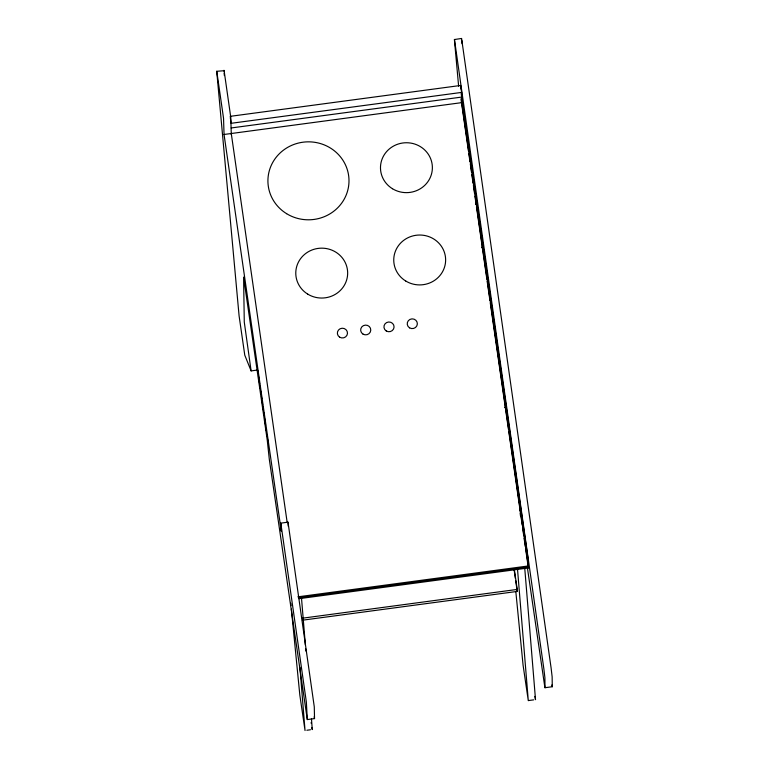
<?xml version="1.0" encoding="UTF-8"?>
<svg xmlns="http://www.w3.org/2000/svg" width="769" height="769" viewBox="0 0 769 769"><rect width="100%" height="100%" fill="white"/><g stroke="black" fill="none" stroke-linecap="round" stroke-linejoin="round"><path stroke-width="1.15" d="M461.631 38.815L551.085 667.857L552.142 676.855L552.277 686.736L545 687.717L544.779 686.823L527.38 567.647M257.307 370.072L251.107 370.898L244.273 322.048L243.59 277.109L267.256 440.166L269.323 459.439L307.302 719.563L314.531 718.592L314.281 706.865L288.01 522.17L288.26 526.217M288.01 522.17L280.781 523.141L281.281 531.235L224.048 134.479L223.539 118.253L216.762 71.286L224.115 70.719L230.767 117.282L231.286 134.508M216.723 71.267L239.092 315.857L244.773 355.172L251.107 370.898M223.952 70.296L223.952 71.036M461.65 38.45L454.402 39.536L458.632 86.234M307.302 719.563L306.36 702.078L280.829 523.218M314.531 718.592L314.146 716.814M545 687.717L544.913 677.825L543.856 668.819L454.46 39.44M552.229 686.746L551.844 684.968M230.133 116.35L460.602 85.465L461.602 92.415L461.756 103.517M461.602 92.415L231.133 123.3L230.296 117.503M231.19 127.962L461.669 97.077M224.048 134.479L461.746 102.633L528.341 565.955L297.863 596.84M299.064 597.676L528.351 566.955M299.083 598.676L528.37 567.955L528.265 560.409L461.169 93.607M302.371 618.209L517.201 589.429L514.298 569.233M302.4 620.208L517.229 591.428L517.201 589.429M306.879 730.252L310.493 729.762M528.466 700.559L533.734 699.857M311.839 727.695L312.272 729.579L311.464 718.717M481.75 247.176L481.846 247.733M534.859 696.378L535.522 699.675L524.708 567.762M460.939 98.836L461.602 103.469M461.775 104.632L468.427 150.964M468.773 153.339L469.965 161.653M470.311 164.028L471.503 172.352M471.849 174.726L473.041 183.041M473.377 185.416L474.579 193.73M474.915 196.105L476.136 204.544M476.453 206.803L486.873 279.272M487.171 281.358L489.949 300.65M490.257 302.823L505.358 407.887M505.656 409.954L508.444 429.342M508.732 431.332L522.218 525.189M522.564 527.563L523.756 535.878M524.093 538.252L525.294 546.576M525.631 548.951L528.37 567.955M514.153 570.04L515.345 578.355M515.691 580.73L517.229 591.428M231.267 133.508L287.125 522.122M311.07 722.677L311.157 723.225M257.634 370.091L257.971 372.388M258.461 375.83L258.797 378.127M259.288 381.568L259.614 383.866M259.951 386.163L260.278 388.46M260.614 390.758L261.104 394.199M261.431 396.496L261.768 398.794M262.258 402.235L262.594 404.532M262.921 406.83L263.411 410.271M263.748 412.569L264.075 414.866M264.574 418.317L264.901 420.605M265.228 422.902L265.565 425.199M266.055 428.65L266.382 430.938M266.881 434.389L267.208 436.686M267.545 438.984L268.035 442.425M504.81 407.291L504.887 407.801M515.884 592.226L523.074 665.137L528.293 700.636L517.479 568.724M290.788 603.242L291.018 605.597M291.364 609.135L299.823 695.041L305.043 730.55L299.92 667.473M461.736 40.257L462.054 43.718M224.144 73.257L224.356 75.564M519.806 508.424L520.007 510.799M520.2 513.173L520.402 515.538M301.467 597.667L305.389 645.143M305.678 648.7L305.879 651.074M475.646 201.161L475.694 204.573M460.602 85.465L460.65 88.8M286.616 213.686A40.536 38.979 -0.8 0 0 348.953 182.561A40.536 38.979 -0.8 0 0 289.817 146.225A40.536 38.979 -0.8 0 0 286.616 213.686M392.45 188.722A25.944 24.944 -0.8 0 0 432.351 168.805A25.944 24.944 -0.8 0 0 394.497 145.552A25.944 24.944 -0.8 0 0 392.45 188.722M307.744 294.133A25.944 24.944 -0.8 0 0 347.636 274.216A25.944 24.944 -0.8 0 0 309.792 250.963A25.944 24.944 -0.8 0 0 307.744 294.133M405.715 281.002A25.944 24.944 -0.8 0 0 445.607 261.085A25.944 24.944 -0.8 0 0 407.762 237.832A25.944 24.944 -0.8 0 0 405.715 281.002M339.696 337.207A5.066 4.874 -0.8 0 0 347.482 333.313A5.066 4.874 -0.8 0 0 340.09 328.776A5.066 4.874 -0.8 0 0 339.696 337.207M362.978 334.082A5.066 4.874 -0.8 0 0 370.773 330.199A5.066 4.874 -0.8 0 0 363.381 325.652A5.066 4.874 -0.8 0 0 362.978 334.082M386.269 330.968A5.066 4.874 -0.8 0 0 394.064 327.075A5.066 4.874 -0.8 0 0 386.672 322.538A5.066 4.874 -0.8 0 0 386.269 330.968M409.56 327.844A5.066 4.874 -0.8 0 0 417.346 323.951A5.066 4.874 -0.8 0 0 409.954 319.414A5.066 4.874 -0.8 0 0 409.56 327.844"/></g></svg>
